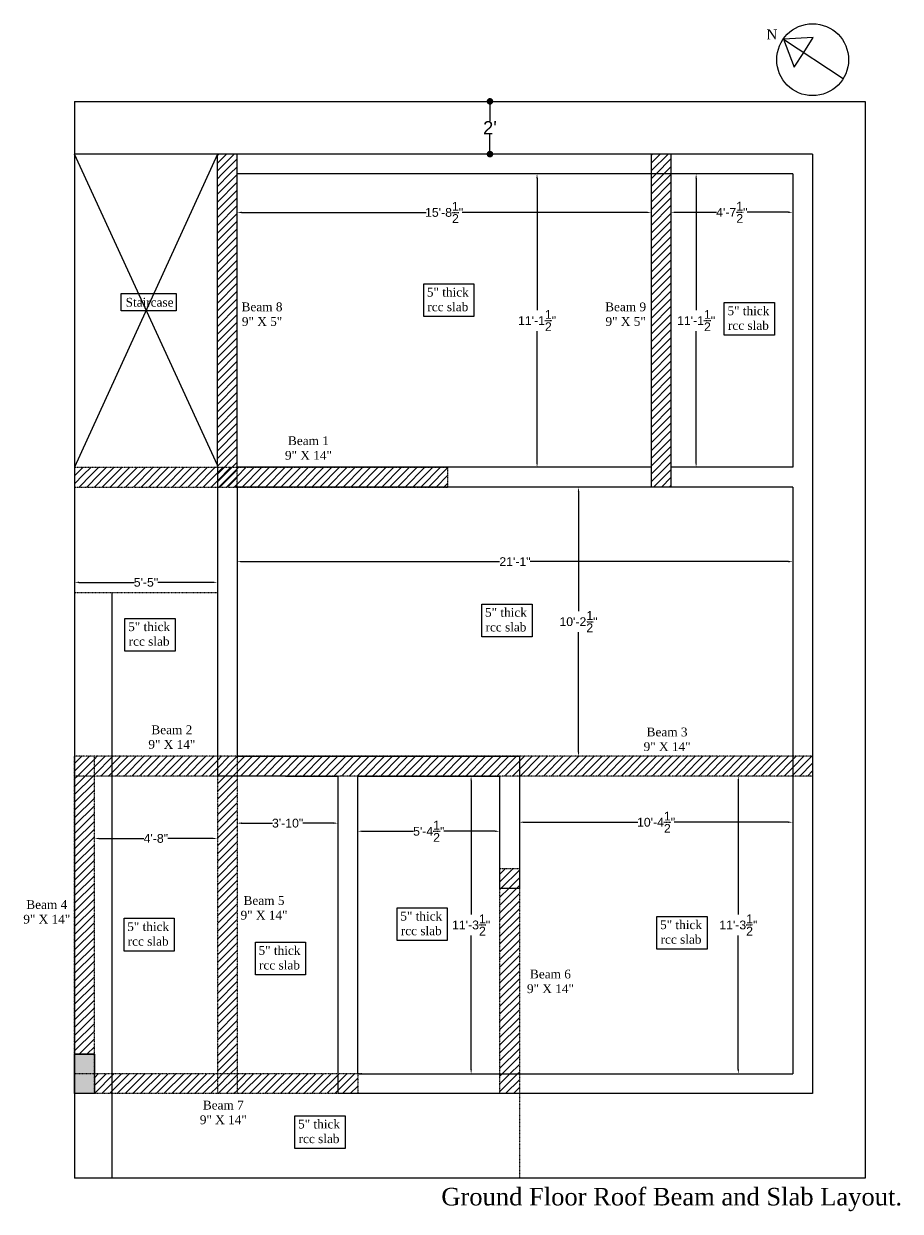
# Model space of a CAD drawing. Header units: inches. Extents: x 2686 to 6206, y -1461 to 53.
# Drawn here: x 5039 to 5438, y -1459 to -918 of the extents above; entities that cross this region are included whole.
import ezdxf

# ---------------------------------------------------------------- set-up
doc = ezdxf.new("R2010")
doc.units = ezdxf.units.IN
doc.header["$LTSCALE"] = 0.1
doc.header["$MEASUREMENT"] = 0
doc.linetypes.add('DASHED', pattern=[0.75, 0.5, -0.25])
doc.linetypes.add('DASHED2', pattern=[0.375, 0.25, -0.125])
for name, color, linetype in [('MH - Beam and slab layout', 7, 'Continuous'), ('MH - Beams', 3, 'DASHED2'), ('MH - Slab reinforcement', 3, 'Continuous')]:
    doc.layers.add(name, color=color, linetype=linetype)
doc.styles.get("Standard").update_dxf_attribs({"font": 'arial.ttf'})
doc.dimstyles.get("Standard").update_dxf_attribs({"dimtxt": 6, "dimasz": 3, "dimexe": 0, "dimexo": 0.0625, "dimgap": 0.09, "dimtad": 0, "dimtih": 1, "dimtoh": 1, "dimdec": 1, "dimzin": 0, "dimdsep": 46, "dimlunit": 4, "dimtxsty": 'Standard', "dimblk": 'DOT', "dimcen": 0.09, "dimse1": 1, "dimse2": 1, "dimadec": 0, "dimazin": 0, "dimtfac": 1, "dimtdec": 1, "dimtofl": 0, "dimtmove": 0, "dimatfit": 3, "dimfxl": 1, "dimtolj": 1, "dimtzin": 0, "dimarcsym": 0})
pattern_1 = [(45, (277.1921, -810.341), (-1.767767, 1.767767), [])]

# ---------------------------------------------------------------- blocks, each defined once
blk = doc.blocks.new('_Dot')
at = {"color": 0, "linetype": 'ByBlock', "lineweight": -2}
blk.add_line((-0.5, 0), (-1, 0), dxfattribs=at)
at = {"color": 0, "linetype": 'ByBlock', "const_width": 0.5}
blk.add_lwpolyline([(-0.25, 0, 1), (0.25, 0, 1)], format="xyb", close=True, dxfattribs=at)
blk = doc.blocks.new('*D184')
at = {"color": 0, "lineweight": -2}
for p, q in [((5250.86, -956.59), (5250.86, -962.49)), ((5250.86, -974.59), (5250.86, -968.69))]:
    blk.add_line(p, q, dxfattribs=at)
at = {"layer": 'Defpoints', "color": 0}
for p in [(5250.86, -953.59), (5262.24, -953.59), (5262.24, -977.59)]:
    blk.add_point(p, dxfattribs=at)
at = {"color": 0, "lineweight": -2, "xscale": 3, "yscale": 3, "zscale": 3}
for p, rotation in [((5250.86, -953.59), 90), ((5250.86, -977.59), 270)]:
    blk.add_blockref('_Dot', p, dxfattribs=dict(at, rotation=rotation))
at = {"color": 0, "linetype": 'DASHED', "insert": (5250.86, -965.59), "char_height": 6, "attachment_point": 5}
blk.add_mtext("\\A1;2'", dxfattribs=at)
blk = doc.blocks.new('*D199')
at = {"layer": 'Defpoints', "color": 0}
for p in [(5271.48, -986.59), (5271.48, -1120.09), (5272.3, -1120.09)]:
    blk.add_point(p, dxfattribs=at)
at = {"layer": 'MH - Beam and slab layout', "color": 0, "lineweight": -2}
for p, q in [((5272.3, -988.59), (5272.3, -1048.57)), ((5272.3, -1118.09), (5272.3, -1058.11))]:
    blk.add_line(p, q, dxfattribs=at)
at = {"layer": 'MH - Beam and slab layout', "color": 0}
for points in [[(5272.63, -988.59), (5271.96, -988.59), (5272.3, -986.59)], [(5271.96, -1118.09), (5272.63, -1118.09), (5272.3, -1120.09)]]:
    blk.add_solid(points, dxfattribs=at)
at = {"layer": 'MH - Beam and slab layout', "color": 0, "linetype": 'DASHED', "insert": (5272.3, -1053.34), "char_height": 4, "attachment_point": 5}
blk.add_mtext('\\A1;11\'-1{\\H1.000000x;\\S1/2;}"', dxfattribs=at)
blk = doc.blocks.new('*D200')
at = {"layer": 'Defpoints', "color": 0}
for p in [(5135.74, -1002.16), (5324.24, -1003.71), (5324.24, -1004.12)]:
    blk.add_point(p, dxfattribs=at)
at = {"layer": 'MH - Beam and slab layout', "color": 0, "lineweight": -2}
for p, q in [((5137.74, -1004.12), (5221.75, -1004.12)), ((5322.24, -1004.12), (5238.22, -1004.12))]:
    blk.add_line(p, q, dxfattribs=at)
at = {"layer": 'MH - Beam and slab layout', "color": 0}
for points in [[(5137.74, -1003.79), (5137.74, -1004.45), (5135.74, -1004.12)], [(5322.24, -1004.45), (5322.24, -1003.79), (5324.24, -1004.12)]]:
    blk.add_solid(points, dxfattribs=at)
at = {"layer": 'MH - Beam and slab layout', "color": 0, "linetype": 'DASHED', "insert": (5229.99, -1004.12), "char_height": 4, "attachment_point": 5}
blk.add_mtext('\\A1;15\'-8{\\H1.000000x;\\S1/2;}"', dxfattribs=at)
blk = doc.blocks.new('*D201')
at = {"layer": 'Defpoints', "color": 0}
for p in [(5291.16, -1129.09), (5291.16, -1251.59), (5291.16, -1251.59)]:
    blk.add_point(p, dxfattribs=at)
at = {"layer": 'MH - Beam and slab layout', "color": 0, "lineweight": -2}
for p, q in [((5291.16, -1131.09), (5291.16, -1185.53)), ((5291.16, -1249.59), (5291.16, -1195.15))]:
    blk.add_line(p, q, dxfattribs=at)
at = {"layer": 'MH - Beam and slab layout', "color": 0}
for points in [[(5291.5, -1131.09), (5290.83, -1131.09), (5291.16, -1129.09)], [(5290.83, -1249.59), (5291.5, -1249.59), (5291.16, -1251.59)]]:
    blk.add_solid(points, dxfattribs=at)
at = {"layer": 'MH - Beam and slab layout', "color": 0, "linetype": 'DASHED', "insert": (5291.16, -1190.34), "char_height": 4, "attachment_point": 5}
blk.add_mtext('\\A1;10\'-2{\\H1.000000x;\\S1/2;}"', dxfattribs=at)
blk = doc.blocks.new('*D202')
at = {"layer": 'Defpoints', "color": 0}
for p in [(5135.74, -1164.33), (5388.74, -1163.02), (5388.74, -1164.33)]:
    blk.add_point(p, dxfattribs=at)
at = {"layer": 'MH - Beam and slab layout', "color": 0, "lineweight": -2}
for p, q in [((5137.74, -1163.02), (5255.25, -1163.02)), ((5386.74, -1163.02), (5269.23, -1163.02))]:
    blk.add_line(p, q, dxfattribs=at)
at = {"layer": 'MH - Beam and slab layout', "color": 0}
for points in [[(5137.74, -1162.69), (5137.74, -1163.36), (5135.74, -1163.02)], [(5386.74, -1163.36), (5386.74, -1162.69), (5388.74, -1163.02)]]:
    blk.add_solid(points, dxfattribs=at)
at = {"layer": 'MH - Beam and slab layout', "color": 0, "linetype": 'DASHED', "insert": (5262.24, -1163.02), "char_height": 4, "attachment_point": 5}
blk.add_mtext('\\A1;21\'-1"', dxfattribs=at)
blk = doc.blocks.new('*D203')
at = {"layer": 'Defpoints', "color": 0}
for p in [(5368.53, -1260.59), (5363.94, -1396.09), (5368.53, -1396.09)]:
    blk.add_point(p, dxfattribs=at)
at = {"layer": 'MH - Beam and slab layout', "color": 0, "lineweight": -2}
for p, q in [((5363.94, -1262.59), (5363.94, -1323.53)), ((5363.94, -1394.09), (5363.94, -1333.15))]:
    blk.add_line(p, q, dxfattribs=at)
at = {"layer": 'MH - Beam and slab layout', "color": 0}
for points in [[(5364.27, -1262.59), (5363.6, -1262.59), (5363.94, -1260.59)], [(5363.6, -1394.09), (5364.27, -1394.09), (5363.94, -1396.09)]]:
    blk.add_solid(points, dxfattribs=at)
at = {"layer": 'MH - Beam and slab layout', "color": 0, "linetype": 'DASHED', "insert": (5363.94, -1328.34), "char_height": 4, "attachment_point": 5}
blk.add_mtext('\\A1;11\'-3{\\H1.000000x;\\S1/2;}"', dxfattribs=at)
blk = doc.blocks.new('*D204')
at = {"layer": 'Defpoints', "color": 0}
for p in [(5264.24, -1281.59), (5388.74, -1281.59), (5388.74, -1281.59)]:
    blk.add_point(p, dxfattribs=at)
at = {"layer": 'MH - Beam and slab layout', "color": 0, "lineweight": -2}
for p, q in [((5266.24, -1281.59), (5318.25, -1281.59)), ((5386.74, -1281.59), (5334.72, -1281.59))]:
    blk.add_line(p, q, dxfattribs=at)
at = {"layer": 'MH - Beam and slab layout', "color": 0}
for points in [[(5266.24, -1281.26), (5266.24, -1281.92), (5264.24, -1281.59)], [(5386.74, -1281.92), (5386.74, -1281.26), (5388.74, -1281.59)]]:
    blk.add_solid(points, dxfattribs=at)
at = {"layer": 'MH - Beam and slab layout', "color": 0, "linetype": 'DASHED', "insert": (5326.49, -1281.59), "char_height": 4, "attachment_point": 5}
blk.add_mtext('\\A1;10\'-4{\\H1.000000x;\\S1/2;}"', dxfattribs=at)
blk = doc.blocks.new('*D205')
at = {"layer": 'Defpoints', "color": 0}
for p in [(5255.24, -1285.7), (5190.74, -1286.34), (5255.24, -1286.09)]:
    blk.add_point(p, dxfattribs=at)
at = {"layer": 'MH - Beam and slab layout', "color": 0, "lineweight": -2}
for p, q in [((5192.74, -1285.7), (5216.12, -1285.7)), ((5253.24, -1285.7), (5229.86, -1285.7))]:
    blk.add_line(p, q, dxfattribs=at)
at = {"layer": 'MH - Beam and slab layout', "color": 0}
for points in [[(5192.74, -1285.37), (5192.74, -1286.04), (5190.74, -1285.7)], [(5253.24, -1286.04), (5253.24, -1285.37), (5255.24, -1285.7)]]:
    blk.add_solid(points, dxfattribs=at)
at = {"layer": 'MH - Beam and slab layout', "color": 0, "linetype": 'DASHED', "insert": (5222.99, -1285.7), "char_height": 4, "attachment_point": 5}
blk.add_mtext('\\A1;5\'-4{\\H1.000000x;\\S1/2;}"', dxfattribs=at)
blk = doc.blocks.new('*D206')
at = {"layer": 'Defpoints', "color": 0}
for p in [(5135.74, -1283.65), (5181.74, -1282.02), (5181.74, -1283.65)]:
    blk.add_point(p, dxfattribs=at)
at = {"layer": 'MH - Beam and slab layout', "color": 0, "lineweight": -2}
for p, q in [((5137.74, -1282.02), (5151.79, -1282.02)), ((5179.74, -1282.02), (5165.69, -1282.02))]:
    blk.add_line(p, q, dxfattribs=at)
at = {"layer": 'MH - Beam and slab layout', "color": 0}
for points in [[(5137.74, -1281.68), (5137.74, -1282.35), (5135.74, -1282.02)], [(5179.74, -1282.35), (5179.74, -1281.68), (5181.74, -1282.02)]]:
    blk.add_solid(points, dxfattribs=at)
at = {"layer": 'MH - Beam and slab layout', "color": 0, "linetype": 'DASHED', "insert": (5158.74, -1282.02), "char_height": 4, "attachment_point": 5}
blk.add_mtext('\\A1;3\'-10"', dxfattribs=at)
blk = doc.blocks.new('*D207')
at = {"layer": 'Defpoints', "color": 0}
for p in [(5242.69, -1260.59), (5242.28, -1396.09), (5242.69, -1396.09)]:
    blk.add_point(p, dxfattribs=at)
at = {"layer": 'MH - Beam and slab layout', "color": 0, "lineweight": -2}
for p, q in [((5242.28, -1262.59), (5242.28, -1323.53)), ((5242.28, -1394.09), (5242.28, -1333.15))]:
    blk.add_line(p, q, dxfattribs=at)
at = {"layer": 'MH - Beam and slab layout', "color": 0}
for points in [[(5242.61, -1262.59), (5241.95, -1262.59), (5242.28, -1260.59)], [(5241.95, -1394.09), (5242.61, -1394.09), (5242.28, -1396.09)]]:
    blk.add_solid(points, dxfattribs=at)
at = {"layer": 'MH - Beam and slab layout', "color": 0, "linetype": 'DASHED', "insert": (5242.28, -1328.34), "char_height": 4, "attachment_point": 5}
blk.add_mtext('\\A1;11\'-3{\\H1.000000x;\\S1/2;}"', dxfattribs=at)
blk = doc.blocks.new('*D208')
at = {"layer": 'Defpoints', "color": 0}
for p in [(5070.74, -1287.75), (5126.74, -1287.75), (5126.74, -1288.98)]:
    blk.add_point(p, dxfattribs=at)
at = {"layer": 'MH - Beam and slab layout', "color": 0, "lineweight": -2}
for p, q in [((5072.74, -1288.98), (5093.26, -1288.98)), ((5124.74, -1288.98), (5104.22, -1288.98))]:
    blk.add_line(p, q, dxfattribs=at)
at = {"layer": 'MH - Beam and slab layout', "color": 0}
for points in [[(5072.74, -1288.65), (5072.74, -1289.31), (5070.74, -1288.98)], [(5124.74, -1289.31), (5124.74, -1288.65), (5126.74, -1288.98)]]:
    blk.add_solid(points, dxfattribs=at)
at = {"layer": 'MH - Beam and slab layout', "color": 0, "linetype": 'DASHED', "insert": (5098.74, -1288.98), "char_height": 4, "attachment_point": 5}
blk.add_mtext('\\A1;4\'-8"', dxfattribs=at)
blk = doc.blocks.new('*D209')
at = {"layer": 'Defpoints', "color": 0}
for p in [(5388.74, -1004.06), (5333.24, -1005.7), (5388.74, -1011.36)]:
    blk.add_point(p, dxfattribs=at)
at = {"layer": 'MH - Beam and slab layout', "color": 0, "lineweight": -2}
for p, q in [((5335.24, -1004.06), (5354.04, -1004.06)), ((5386.74, -1004.06), (5367.94, -1004.06))]:
    blk.add_line(p, q, dxfattribs=at)
at = {"layer": 'MH - Beam and slab layout', "color": 0}
for points in [[(5335.24, -1003.73), (5335.24, -1004.4), (5333.24, -1004.06)], [(5386.74, -1004.4), (5386.74, -1003.73), (5388.74, -1004.06)]]:
    blk.add_solid(points, dxfattribs=at)
at = {"layer": 'MH - Beam and slab layout', "color": 0, "linetype": 'DASHED', "insert": (5360.99, -1004.06), "char_height": 4, "attachment_point": 5}
blk.add_mtext('\\A1;4\'-7{\\H1.000000x;\\S1/2;}"', dxfattribs=at)
blk = doc.blocks.new('*D210')
at = {"layer": 'Defpoints', "color": 0}
for p in [(5345.55, -986.59), (5344.73, -1120.09), (5345.55, -1120.09)]:
    blk.add_point(p, dxfattribs=at)
at = {"layer": 'MH - Beam and slab layout', "color": 0, "lineweight": -2}
for p, q in [((5344.73, -988.59), (5344.73, -1048.57)), ((5344.73, -1118.09), (5344.73, -1058.11))]:
    blk.add_line(p, q, dxfattribs=at)
at = {"layer": 'MH - Beam and slab layout', "color": 0}
for points in [[(5345.06, -988.59), (5344.39, -988.59), (5344.73, -986.59)], [(5344.39, -1118.09), (5345.06, -1118.09), (5344.73, -1120.09)]]:
    blk.add_solid(points, dxfattribs=at)
at = {"layer": 'MH - Beam and slab layout', "color": 0, "linetype": 'DASHED', "insert": (5344.73, -1053.34), "char_height": 4, "attachment_point": 5}
blk.add_mtext('\\A1;11\'-1{\\H1.000000x;\\S1/2;}"', dxfattribs=at)
blk = doc.blocks.new('*D211')
at = {"layer": 'Defpoints', "color": 0}
for p in [(5061.74, -1172.18), (5126.74, -1172.18), (5126.74, -1172.44)]:
    blk.add_point(p, dxfattribs=at)
at = {"layer": 'MH - Beam and slab layout', "color": 0, "lineweight": -2}
for p, q in [((5063.74, -1172.44), (5088.84, -1172.44)), ((5124.74, -1172.44), (5099.64, -1172.44))]:
    blk.add_line(p, q, dxfattribs=at)
at = {"layer": 'MH - Beam and slab layout', "color": 0}
for points in [[(5063.74, -1172.1), (5063.74, -1172.77), (5061.74, -1172.44)], [(5124.74, -1172.77), (5124.74, -1172.1), (5126.74, -1172.44)]]:
    blk.add_solid(points, dxfattribs=at)
at = {"layer": 'MH - Beam and slab layout', "color": 0, "linetype": 'DASHED', "insert": (5094.24, -1172.44), "char_height": 4, "attachment_point": 5}
blk.add_mtext('\\A1;5\'-5"', dxfattribs=at)

msp = doc.modelspace()

# ---------------------------------------------------------------- hatches: boundary and pattern name
msp.add_hatch(color=256).paths.add_polyline_path([(5061.74, -1387.09), (5070.74, -1387.09), (5070.74, -1405.09), (5061.74, -1405.09)])
at = {"layer": 'MH - Beams'}
h = msp.add_hatch(dxfattribs=at)
h.set_pattern_fill('ANSI31', color=256, scale=20, style=0)
h.set_pattern_definition([(45, (79.6921, -810.341), (-1.767767, 1.767767), [])])
h.paths.add_polyline_path([(5135.74, -986.59), (5135.74, -977.59), (5126.74, -977.59), (5126.74, -986.59)])
h = msp.add_hatch(dxfattribs=at)
h.set_pattern_fill('ANSI31', color=256, scale=20, style=0)
h.set_pattern_definition(pattern_1)
h.paths.add_polyline_path([(5333.24, -986.59), (5333.24, -977.59), (5324.24, -977.59), (5324.24, -986.59)])
h = msp.add_hatch(dxfattribs=at)
h.set_pattern_fill('ANSI31', color=256, scale=20, style=0)
h.set_pattern_definition([(45, (79.6921, -810.341), (-1.767767, 1.767767), [])])
h.paths.add_polyline_path([(5135.74, -1120.09), (5135.74, -986.59), (5126.74, -986.59), (5126.74, -1120.09), (5126.74, -1129.09), (5135.74, -1129.09)])
h = msp.add_hatch(dxfattribs=at)
h.set_pattern_fill('ANSI31', color=256, scale=20, style=0)
h.set_pattern_definition(pattern_1)
h.paths.add_polyline_path([(5333.24, -1120.09), (5333.24, -986.59), (5324.24, -986.59), (5324.24, -1120.09), (5324.24, -1129.09), (5333.24, -1129.09)])
h = msp.add_hatch(dxfattribs=at)
h.set_pattern_fill('ANSI31', color=256, scale=20, style=0)
h.set_pattern_definition(pattern_1)
h.paths.add_polyline_path([(5061.74, -1123.59), (5061.74, -1129.09), (5126.74, -1129.09), (5126.74, -1120.09), (5093.74, -1120.09), (5093.74, -1123.59)])
h = msp.add_hatch(dxfattribs=at)
h.set_pattern_fill('ANSI31', color=256, scale=20, style=0)
h.set_pattern_definition(pattern_1)
h.paths.add_polyline_path([(5093.74, -1123.59), (5093.74, -1120.09), (5061.74, -1120.09), (5061.74, -1123.59)])
h = msp.add_hatch(dxfattribs=at)
h.set_pattern_fill('ANSI31', color=256, scale=20)
h.set_pattern_definition(pattern_1)
h.paths.add_polyline_path([(5135.74, -1129.09), (5135.74, -1120.09), (5126.74, -1120.09), (5126.74, -1129.09)])
h = msp.add_hatch(dxfattribs=at)
h.set_pattern_fill('ANSI31', color=256, scale=20, style=0)
h.set_pattern_definition(pattern_1)
h.paths.add_polyline_path([(5231.74, -1129.09), (5231.74, -1120.09), (5135.74, -1120.09), (5135.74, -1129.09)])
h = msp.add_hatch(dxfattribs=at)
h.set_pattern_fill('ANSI31', color=256, scale=20, style=0)
h.set_pattern_definition(pattern_1)
h.paths.add_polyline_path([(5070.74, -1260.59), (5070.74, -1251.59), (5061.74, -1251.59), (5061.74, -1260.59)])
h = msp.add_hatch(dxfattribs=at)
h.set_pattern_fill('ANSI31', color=256, scale=20, style=0)
h.set_pattern_definition(pattern_1)
h.paths.add_polyline_path([(5070.74, -1251.59), (5070.74, -1260.59), (5126.74, -1260.59), (5126.74, -1260.59), (5126.74, -1251.59)])
h = msp.add_hatch(dxfattribs=at)
h.set_pattern_fill('ANSI31', color=256, scale=20, style=0)
h.set_pattern_definition(pattern_1)
h.paths.add_polyline_path([(5126.74, -1251.59), (5126.74, -1260.59), (5126.74, -1260.59), (5126.74, -1260.59), (5135.74, -1260.59), (5135.74, -1251.59)])
h = msp.add_hatch(dxfattribs=at)
h.set_pattern_fill('ANSI31', color=256, scale=20, style=0)
h.set_pattern_definition(pattern_1)
h.paths.add_polyline_path([(5157.74, -1260.59), (5181.74, -1260.59), (5181.74, -1260.59), (5190.74, -1260.59), (5255.24, -1260.59), (5264.24, -1260.59), (5264.24, -1251.59), (5135.74, -1251.59), (5135.74, -1260.59)])
h = msp.add_hatch(dxfattribs=at)
h.set_pattern_fill('ANSI31', color=256, scale=20, style=0)
h.set_pattern_definition(pattern_1)
h.paths.add_polyline_path([(5388.74, -1260.59), (5388.74, -1251.59), (5264.24, -1251.59), (5264.24, -1260.59)])
h = msp.add_hatch(dxfattribs=at)
h.set_pattern_fill('ANSI31', color=256, scale=20, style=0)
h.set_pattern_definition(pattern_1)
h.paths.add_polyline_path([(5397.74, -1260.59), (5397.74, -1251.59), (5388.74, -1251.59), (5388.74, -1260.59)])
h = msp.add_hatch(dxfattribs=at)
h.set_pattern_fill('ANSI31', color=256, scale=20, style=0)
h.set_pattern_definition(pattern_1)
h.paths.add_polyline_path([(5070.74, -1387.09), (5070.74, -1260.59), (5061.74, -1260.59), (5061.74, -1387.09)])
h = msp.add_hatch(dxfattribs=at)
h.set_pattern_fill('ANSI31', color=256, scale=20, style=0)
h.set_pattern_definition(pattern_1)
h.paths.add_polyline_path([(5126.74, -1260.59), (5126.74, -1396.09), (5135.74, -1396.09), (5135.74, -1260.59)])
h = msp.add_hatch(dxfattribs=at)
h.set_pattern_fill('ANSI31', color=256, scale=20, style=0)
h.set_pattern_definition(pattern_1)
h.paths.add_polyline_path([(5264.24, -1311.59), (5264.24, -1302.59), (5255.24, -1302.59), (5255.24, -1311.59)])
h = msp.add_hatch(dxfattribs=at)
h.set_pattern_fill('ANSI31', color=256, scale=20, style=0)
h.set_pattern_definition(pattern_1)
h.paths.add_polyline_path([(5264.24, -1396.09), (5264.24, -1311.59), (5255.24, -1311.59), (5255.24, -1396.09)])
h = msp.add_hatch(dxfattribs=at)
h.set_pattern_fill('ANSI31', color=256, scale=20, style=0)
h.set_pattern_definition(pattern_1)
h.paths.add_polyline_path([(5126.74, -1405.09), (5126.74, -1396.09), (5070.74, -1396.09), (5070.74, -1405.09), (5070.74, -1405.09)])
h = msp.add_hatch(dxfattribs=at)
h.set_pattern_fill('ANSI31', color=256, scale=20)
h.set_pattern_definition(pattern_1)
h.paths.add_polyline_path([(5135.74, -1405.09), (5135.74, -1396.09), (5126.74, -1396.09), (5126.74, -1405.09)])
h = msp.add_hatch(dxfattribs=at)
h.set_pattern_fill('ANSI31', color=256, scale=20, style=0)
h.set_pattern_definition(pattern_1)
h.paths.add_polyline_path([(5181.74, -1405.09), (5181.74, -1405.09), (5181.74, -1396.09), (5135.74, -1396.09), (5135.74, -1405.09)])
h = msp.add_hatch(dxfattribs=at)
h.set_pattern_fill('ANSI31', color=256, scale=20, style=0)
h.set_pattern_definition(pattern_1)
h.paths.add_polyline_path([(5190.74, -1405.09), (5190.74, -1396.09), (5181.74, -1396.09), (5181.74, -1405.09), (5181.74, -1405.09), (5181.74, -1405.09)])
h = msp.add_hatch(dxfattribs=at)
h.set_pattern_fill('ANSI31', color=256, scale=20, style=0)
h.set_pattern_definition(pattern_1)
h.paths.add_polyline_path([(5264.24, -1405.09), (5264.24, -1396.09), (5255.24, -1396.09), (5255.24, -1405.09)])
at = {"layer": 'MH - Slab reinforcement', "linetype": 'DASHED'}
h = msp.add_hatch(dxfattribs=at)
h.set_pattern_fill('ANSI31', color=256, style=0)
h.paths.add_polyline_path([(5100.93, -1173.88), (5113.55, -1173.88), (5113.55, -1179.96), (5100.93, -1179.96)], flags=9)
h = msp.add_hatch(dxfattribs=at)
h.set_pattern_fill('ANSI31', color=256, style=0)
h.paths.add_polyline_path([(5039.12, -1197.32), (5059.03, -1197.32), (5059.03, -1216.73), (5039.12, -1216.73)], flags=9)

# ---------------------------------------------------------------- linework, layer by layer
for p, q in [((5126.74, -977.59), (5061.74, -977.59)), ((5126.74, -1120.09), (5126.74, -1198.09)), ((5135.74, -1129.09), (5135.74, -1251.59)), ((5078.74, -1177.09), (5078.74, -1443.59)), ((5126.74, -1198.09), (5126.74, -1260.59)), ((5157.74, -1260.59), (5126.74, -1260.59)), ((5070.74, -1387.09), (5061.74, -1387.09)), ((5070.74, -1405.09), (5061.74, -1405.09))]:
    msp.add_line(p, q)
for points in [[(5061.74, -953.59), (5421.74, -953.59), (5421.74, -1443.59)], [(5061.74, -953.59), (5061.74, -1443.59)], [(5397.74, -977.59), (5126.74, -977.59)], [(5126.74, -1120.09), (5126.74, -977.59)], [(5135.74, -1120.09), (5135.74, -977.59)], [(5324.24, -977.59), (5324.24, -1129.09)], [(5333.24, -977.59), (5333.24, -1129.09)], [(5397.74, -977.59), (5397.74, -1134.66)], [(5388.74, -986.59), (5135.74, -986.59)], [(5388.74, -986.59), (5388.74, -1120.09)], [(5324.24, -1120.09), (5135.74, -1120.09)], [(5388.74, -1120.09), (5333.24, -1120.09)], [(5324.24, -1129.09), (5135.74, -1129.09)], [(5333.24, -1129.09), (5324.24, -1129.09)], [(5388.74, -1129.09), (5333.24, -1129.09)], [(5388.74, -1129.09), (5388.74, -1170.66)], [(5397.74, -1134.66), (5397.74, -1170.66)], [(5388.74, -1170.66), (5388.74, -1396.09)], [(5397.74, -1170.66), (5397.74, -1405.09)], [(5135.74, -1251.59), (5264.24, -1251.59)], [(5264.24, -1251.59), (5264.24, -1311.59)], [(5157.74, -1260.59), (5181.74, -1260.59)], [(5181.74, -1312.09), (5181.74, -1260.59)], [(5190.74, -1312.09), (5190.74, -1260.59)], [(5190.74, -1260.59), (5255.24, -1260.59)], [(5255.24, -1260.59), (5255.24, -1311.59)], [(5181.74, -1405.09), (5181.74, -1312.09)], [(5190.74, -1396.09), (5190.74, -1312.09)], [(5255.24, -1311.59), (5264.24, -1311.59)], [(5070.74, -1387.09), (5070.74, -1405.09)], [(5190.74, -1396.09), (5388.74, -1396.09)], [(5397.74, -1405.09), (5181.74, -1405.09)], [(5421.74, -1443.59), (5061.74, -1443.59)]]:
    msp.add_lwpolyline(points)
msp.add_lwpolyline([(5061.74, -1387.09), (5070.74, -1387.09), (5070.74, -1405.09), (5061.74, -1405.09)], close=True)
at = {"layer": 'MH - Beam and slab layout'}
for points in [[(5220.68, -1036.62), (5243.53, -1036.62), (5243.53, -1051.51), (5220.68, -1051.51)], [(5357.54, -1045.09), (5380.39, -1045.09), (5380.39, -1059.98), (5357.54, -1059.98)], [(5247.16, -1182.34), (5270.01, -1182.34), (5270.01, -1197.23), (5247.16, -1197.23)], [(5084.69, -1188.83), (5107.54, -1188.83), (5107.54, -1203.73), (5084.69, -1203.73)], [(5208.6, -1320.54), (5231.45, -1320.54), (5231.45, -1335.44), (5208.6, -1335.44)], [(5084.26, -1325.31), (5107.11, -1325.31), (5107.11, -1340.2), (5084.26, -1340.2)], [(5326.88, -1324.44), (5349.73, -1324.44), (5349.73, -1339.33), (5326.88, -1339.33)], [(5144.05, -1336.14), (5166.89, -1336.14), (5166.89, -1351.03), (5144.05, -1351.03)], [(5162.06, -1415.14), (5184.91, -1415.14), (5184.91, -1430.03), (5162.06, -1430.03)]]:
    msp.add_lwpolyline(points, close=True, dxfattribs=at)
at = {"layer": 'MH - Beams'}
for p, q in [((5061.74, -1120.09), (5231.74, -1120.09)), ((5135.74, -1129.09), (5135.74, -1120.09)), ((5231.74, -1129.09), (5231.74, -1120.09)), ((5061.74, -1129.09), (5231.74, -1129.09)), ((5061.74, -1177.09), (5126.74, -1177.09)), ((5397.74, -1251.59), (5061.74, -1251.59)), ((5061.74, -1405.09), (5061.74, -1251.59)), ((5070.74, -1405.09), (5070.74, -1251.59)), ((5126.74, -1251.59), (5126.74, -1405.09)), ((5135.74, -1251.59), (5135.74, -1405.09)), ((5397.74, -1260.59), (5061.74, -1260.59)), ((5255.24, -1302.59), (5255.24, -1405.09)), ((5255.24, -1302.59), (5264.24, -1302.59)), ((5264.24, -1302.59), (5264.24, -1405.09)), ((5192.52, -1396.09), (5061.74, -1396.09)), ((5190.74, -1396.09), (5190.74, -1405.09)), ((5192.52, -1405.09), (5061.74, -1405.09)), ((5264.24, -1405.09), (5255.24, -1405.09))]:
    msp.add_line(p, q, dxfattribs=at)
at = {"layer": 'MH - Slab reinforcement'}
for p, q in [((5398.03, -924.58), (5384.47, -925.26)), ((5384.47, -925.26), (5411.73, -943.14)), ((5384.47, -925.26), (5389.35, -938.01)), ((5393.73, -931.33), (5398.03, -924.58)), ((5389.35, -938.01), (5393.73, -931.33)), ((5126.74, -1119.09), (5061.74, -977.59)), ((5126.74, -977.59), (5061.74, -1120.09))]:
    msp.add_line(p, q, dxfattribs=at)
at = {"layer": 'MH - Slab reinforcement', "linetype": 'DASHED'}
msp.add_line((5264.24, -1405.09), (5264.24, -1443.59), dxfattribs=at)
at = {"layer": 'MH - Slab reinforcement'}
msp.add_lwpolyline([(5083, -1040.96), (5108, -1040.96), (5108, -1048.96), (5083, -1048.96)], close=True, dxfattribs=at)
msp.add_circle((5397.77, -934.63), 16.35, dxfattribs=at)

# ---------------------------------------------------------------- texts
at = {"insert": (5228.71, -1447.96), "char_height": 8, "attachment_point": 1}
msp.add_mtext('\\pxqc;{\\fTimes New Roman|b0|i0|c0|p34;Ground Floor Roof Beam and Slab Layout.}', dxfattribs=at)
at = {"layer": 'MH - Beam and slab layout', "char_height": 4, "attachment_point": 1}
for s, insert, width in [('\\pxqc;{\\fTimes New Roman|b0|i0|c0|p34;5" thick rcc slab}', (5218.79, -1038.41), 25.7581), ('\\pxqc;{\\fTimes New Roman|b0|i0|c0|p34;Staircase}', (5083, -1043), 25.7581), ('\\pxqc;{\\fTimes New Roman|b0|i0|c0|p34;\\P\\pxqc;Beam 8\\P\\pxqc;9" X 5"}', (5118.49, -1038.43), 57.1978), ('\\pxqc;{\\fTimes New Roman|b0|i0|c0|p34;\\P\\pxqc;Beam 9\\P\\pxqc;9" X 5"}', (5284.03, -1038.43), 57.1978), ('\\pxqc;{\\fTimes New Roman|b0|i0|c0|p34;5" thick rcc slab}', (5355.65, -1046.88), 25.7581), ('\\pxqc;{\\fTimes New Roman|b0|i0|c0|p34;\\P\\pxqc;Beam 1\\P\\pxqc;9" X 14"}', (5139.62, -1099.33), 57.1978), ('\\pxqc;{\\fTimes New Roman|b0|i0|c0|p34;5" thick rcc slab}', (5245.27, -1184.12), 25.7581), ('\\pxqc;{\\fTimes New Roman|b0|i0|c0|p34;5" thick rcc slab}', (5082.8, -1190.62), 25.7581), ('\\pxqc;{\\fTimes New Roman|b0|i0|c0|p34;\\P\\pxqc;Beam 2\\P\\pxqc;9" X 14"}', (5077.42, -1230.87), 57.1978), ('\\pxqc;{\\fTimes New Roman|b0|i0|c0|p34;\\P\\pxqc;Beam 3\\P\\pxqc;9" X 14"}', (5302.91, -1231.86), 57.1978), ('\\pxqc;{\\fTimes New Roman|b0|i0|c0|p34;\\P\\pxqc;Beam 4\\P\\pxqc;9" X 14"}', (5020.49, -1310.38), 57.1978), ('\\pxqc;{\\fTimes New Roman|b0|i0|c0|p34;\\P\\pxqc;Beam 5\\P\\pxqc;9" X 14"}', (5119.39, -1308.55), 57.1978), ('\\pxqc;{\\fTimes New Roman|b0|i0|c0|p34;5" thick rcc slab}', (5206.71, -1322.33), 25.7581), ('\\pxqc;{\\fTimes New Roman|b0|i0|c0|p34;5" thick rcc slab}', (5082.36, -1327.09), 25.7581), ('\\pxqc;{\\fTimes New Roman|b0|i0|c0|p34;5" thick rcc slab}', (5324.98, -1326.23), 25.7581), ('\\pxqc;{\\fTimes New Roman|b0|i0|c0|p34;5" thick rcc slab}', (5142.15, -1337.93), 25.7581), ('\\pxqc;{\\fTimes New Roman|b0|i0|c0|p34;\\P\\pxqc;Beam 6\\P\\pxqc;9" X 14"}', (5249.8, -1342), 57.1978), ('\\pxqc;{\\fTimes New Roman|b0|i0|c0|p34;\\P\\pxqc;Beam 7\\P\\pxqc;9" X 14"}', (5100.85, -1401.64), 57.1978), ('\\pxqc;{\\fTimes New Roman|b0|i0|c0|p34;5" thick rcc slab}', (5160.17, -1416.93), 25.7581)]:
    msp.add_mtext(s, dxfattribs=dict(at, insert=insert, width=width))
at = {"layer": 'MH - Slab reinforcement', "insert": (5362.39, -920.88), "char_height": 4.5, "width": 33.5905, "attachment_point": 1}
msp.add_mtext('\\pxqc;{\\fTimes New Roman|b0|i0|c0|p34;N}', dxfattribs=at)

# ---------------------------------------------------------------- dimensions: what is measured, and where the dimension line sits
dim = msp.add_linear_dim(base=(5250.86, -953.59), p1=(5262.24, -977.59), p2=(5262.24, -953.59), angle=90, dimstyle='Standard')
dim.commit()
dim.dimension.update_dxf_attribs({"geometry": '*D184', "text_midpoint": (5250.86, -965.59)})
at = {"layer": 'MH - Beam and slab layout'}
for base, p1, p2, picture, middle in [((5272.3, -1120.09), (5271.48, -986.59), (5271.48, -1120.09), '*D199', (5272.3, -1053.34)), ((5344.73, -1120.09), (5345.55, -986.59), (5345.55, -1120.09), '*D210', (5344.73, -1053.34)), ((5291.16, -1251.59), (5291.16, -1129.09), (5291.16, -1251.59), '*D201', (5291.16, -1190.34)), ((5242.28, -1396.09), (5242.69, -1260.59), (5242.69, -1396.09), '*D207', (5242.28, -1328.34)), ((5363.94, -1396.09), (5368.53, -1260.59), (5368.53, -1396.09), '*D203', (5363.94, -1328.34))]:
    dim = msp.add_linear_dim(base=base, p1=p1, p2=p2, angle=90, dimstyle='Standard', override={"dimtxt": 4, "dimasz": 2}, dxfattribs=at)
    dim.commit()
    dim.dimension.update_dxf_attribs({"geometry": picture, "text_midpoint": middle})
for base, p1, p2, override, picture, middle in [((5324.24, -1004.12), (5135.74, -1002.16), (5324.24, -1003.71), {"dimtxt": 4, "dimasz": 2}, '*D200', (5229.99, -1004.12)), ((5388.74, -1004.06), (5333.24, -1005.7), (5388.74, -1011.36), {"dimtxt": 4, "dimasz": 2, "dimsah": 0}, '*D209', (5360.99, -1004.06)), ((5388.74, -1163.02), (5135.74, -1164.33), (5388.74, -1164.33), {"dimtxt": 4, "dimasz": 2}, '*D202', (5262.24, -1163.02)), ((5126.74, -1172.44), (5061.74, -1172.18), (5126.74, -1172.18), {"dimtxt": 4, "dimasz": 2}, '*D211', (5094.24, -1172.44)), ((5181.74, -1282.02), (5135.74, -1283.65), (5181.74, -1283.65), {"dimtxt": 4, "dimasz": 2}, '*D206', (5158.74, -1282.02)), ((5388.74, -1281.59), (5264.24, -1281.59), (5388.74, -1281.59), {"dimtxt": 4, "dimasz": 2}, '*D204', (5326.49, -1281.59)), ((5255.24, -1285.7), (5190.74, -1286.34), (5255.24, -1286.09), {"dimtxt": 4, "dimasz": 2}, '*D205', (5222.99, -1285.7)), ((5126.74, -1288.98), (5070.74, -1287.75), (5126.74, -1287.75), {"dimtxt": 4, "dimasz": 2}, '*D208', (5098.74, -1288.98))]:
    dim = msp.add_linear_dim(base=base, p1=p1, p2=p2, dimstyle='Standard', override=override, dxfattribs=at)
    dim.commit()
    dim.dimension.update_dxf_attribs({"geometry": picture, "text_midpoint": middle})

doc.saveas('drawing.dxf')
